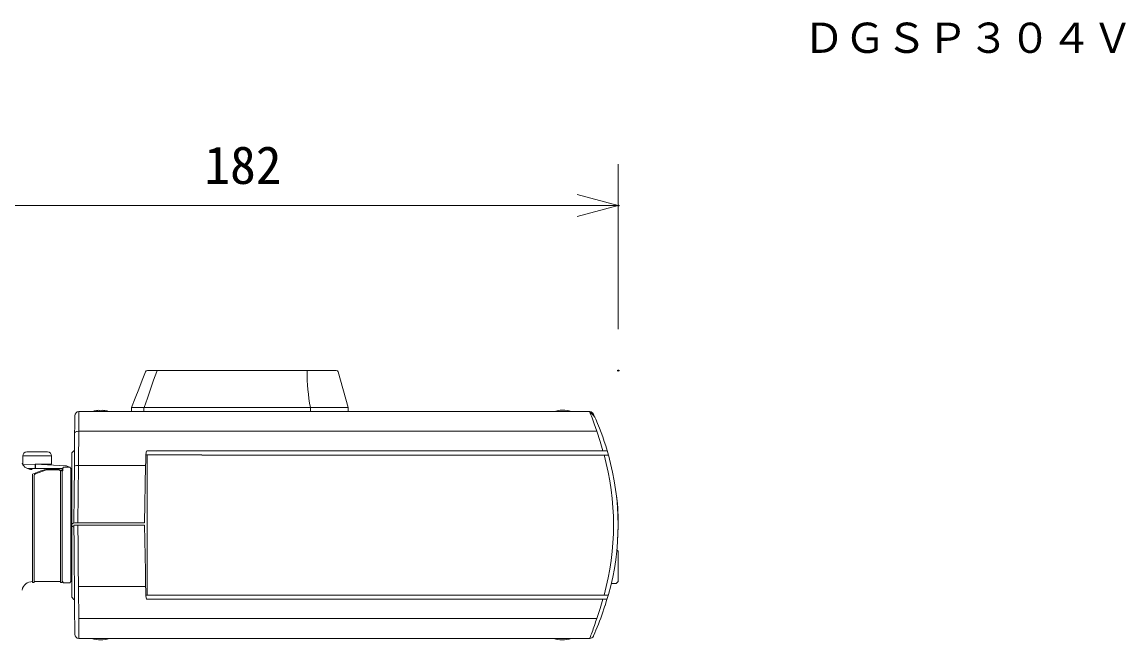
# Model space of a CAD drawing. Units: millimetres, scale not verified. Extents: x -63 to 62, y -56 to 57.
# Drawn here: x 6.1 to 59.6, y 18.6 to 48.6 of the extents above; entities that cross this region are included whole.
import ezdxf
from ezdxf.enums import TextEntityAlignment as Align

# ---------------------------------------------------------------- set-up
doc = ezdxf.new("R2010")
doc.units = ezdxf.units.MM
doc.header["$LTSCALE"] = 0.1
doc.header["$PDMODE"] = 32
doc.header["$PDSIZE"] = 0.05
for name, color, linetype, lineweight in [('0-0_0', 7, 'Continuous', 9), ('0-5_GAIKEI', 1, 'Continuous', 18), ('0-6_SUNPO', 7, 'Continuous', 9)]:
    doc.layers.add(name, color=color, linetype=linetype, lineweight=lineweight)
doc.layers.add('0-3_TOUROKU', color=7, linetype='Continuous')
doc.layers.add('0-4_DEFPOINTS', color=7, linetype='Continuous')
doc.styles.add('ＭＳ ゴシック', font='')
doc.styles.get('ＭＳ ゴシック').set_extended_font_data('MS Gothic')

# ---------------------------------------------------------------- blocks, each defined once
blk = doc.blocks.new('_OPEN30')
at = {"layer": '0-0_0'}
blk.add_line((0, 0), (-1, 0), dxfattribs=at)
blk.add_lwpolyline([(-1, 0.26795), (0, 0), (-1, -0.26795)], dxfattribs=at)
blk = doc.blocks.new('D6')
at = {"layer": '0-4_DEFPOINTS'}
for p in [(42.4514, 26.3536), (6.0514, 18.3536), (42.4514, 18.3536)]:
    blk.add_point(p, dxfattribs=at)
at = {"layer": '0-6_SUNPO'}
for p, q in [((6.0514, 20.3536), (6.0514, 28.3536)), ((42.4514, 20.3536), (42.4514, 28.3536)), ((8.0514, 26.3536), (40.4514, 26.3536))]:
    blk.add_line(p, q, dxfattribs=at)
at = {"layer": '0-6_SUNPO', "xscale": 2, "yscale": 2, "rotation": 180}
blk.add_blockref('_OPEN30', (6.0514, 26.3536), dxfattribs=at)
at = {"layer": '0-6_SUNPO', "xscale": 2, "yscale": 2}
blk.add_blockref('_OPEN30', (42.4514, 26.3536), dxfattribs=at)
at = {"layer": '0-6_SUNPO', "style": 'ＭＳ ゴシック'}
blk.add_text('182', height=1.833, dxfattribs=at).set_placement((22.3764, 26.8536), align=Align.BOTTOM_LEFT)

msp = doc.modelspace()

# ---------------------------------------------------------------- linework, layer by layer
at = {"layer": '0-5_GAIKEI', "color": 7}
for p, q in [((21.3181, 31.672), (12.1625, 31.672)), ((21.8941, 29.872), (21.4145, 31.5988)), ((8.8395, 29.672), (33.6086, 29.672)), ((21.8941, 29.672), (21.8941, 29.872)), ((33.9014, 29.302), (33.9022, 29.3001)), ((8.5941, 27.7755), (8.4941, 27.672)), ((8.4941, 24.172), (8.4941, 27.672)), ((8.6247, 27.7766), (8.5941, 27.7755)), ((6.1216, 27.091), (6.7141, 27.122)), ((8.1946, 27.0455), (6.7341, 27.122)), ((8.4541, 26.912), (8.3941, 26.972)), ((8.4941, 20.672), (8.4941, 24.172)), ((6.6731, 21.432), (7.9541, 21.432)), ((8.021, 21.4431), (8.0921, 21.372)), ((8.3941, 21.372), (8.4551, 21.433)), ((6.5941, 21.392), (6.6741, 21.392)), ((7.9541, 21.392), (8.021, 21.392)), ((8.0921, 21.372), (8.3941, 21.372)), ((8.4941, 20.672), (8.5941, 20.5685)), ((8.5941, 20.5685), (8.6256, 20.5674)), ((33.6075, 18.672), (8.8404, 18.672))]:
    msp.add_line(p, q, dxfattribs=at)
at = {"layer": '0-5_GAIKEI'}
for p, q in [((12.6109, 31.672), (12.6109, 31.6173)), ((19.9021, 31.672), (19.9021, 31.6173)), ((8.8395, 29.672), (8.8393, 29.6425)), ((9.6241, 29.7147), (9.6241, 29.7134)), ((9.8341, 29.7334), (9.8341, 29.7134)), ((9.9541, 29.7134), (9.9541, 29.7334)), ((10.1641, 29.7134), (10.1641, 29.7147)), ((20.0683, 29.872), (11.3941, 29.872)), ((12, 29.872), (11.9941, 29.8719)), ((11.9941, 29.8719), (11.9941, 29.672)), ((20.069, 29.872), (20.0683, 29.872)), ((20.069, 29.672), (20.069, 29.872)), ((20.7059, 29.8722), (20.7113, 29.872)), ((21.8941, 29.872), (20.7113, 29.872)), ((6.1141, 27.522), (6.1141, 27.122)), ((7.5141, 27.522), (6.1141, 27.522)), ((7.3141, 27.722), (6.3141, 27.722)), ((7.5141, 27.122), (7.5141, 27.522)), ((14.7954, 27.5704), (12.0837, 27.5704)), ((12.1472, 27.772), (34.4611, 27.772)), ((14.7976, 27.5682), (14.7954, 27.5704)), ((14.7976, 27.5682), (14.7976, 27.572)), ((34.5204, 27.5682), (14.7976, 27.5682)), ((8.0245, 26.912), (6.3584, 26.912)), ((6.7341, 26.922), (6.7141, 26.922)), ((6.7327, 26.651), (7.2155, 26.8326)), ((7.5141, 27.122), (6.7341, 27.122)), ((7.357, 26.8491), (7.7541, 26.8491)), ((7.3641, 27.089), (7.3641, 27.122)), ((7.9541, 26.7881), (7.9541, 21.392)), ((8.0341, 26.802), (8.0245, 26.912)), ((8.0521, 26.802), (8.0341, 26.802)), ((8.0921, 26.972), (8.0521, 26.932)), ((8.0521, 26.802), (8.0521, 26.932)), ((8.3941, 26.972), (8.0921, 26.972)), ((8.4541, 21.432), (8.4541, 26.912)), ((8.8181, 27.0624), (12.0748, 27.0624)), ((6.5941, 21.392), (6.5941, 26.6391)), ((6.6741, 21.392), (6.6741, 26.5815)), ((8.021, 26.7503), (8.021, 21.392)), ((8.4941, 26.6063), (8.4531, 26.6063)), ((8.5941, 24.2703), (8.592, 24.2703)), ((8.5941, 24.2703), (8.5941, 24.2703)), ((8.7941, 24.172), (8.5941, 24.172)), ((8.7941, 24.272), (12.0261, 24.272)), ((8.592, 24.0737), (8.5941, 24.0738)), ((34.996, 22.902), (34.9222, 22.9758)), ((34.996, 22.902), (34.996, 21.442)), ((8.4531, 21.7377), (8.4941, 21.7377)), ((12.0835, 20.772), (34.5125, 20.772)), ((14.7951, 20.7734), (14.7973, 20.7755)), ((14.7973, 20.7755), (14.7973, 20.772)), ((33.9115, 19.068), (33.9107, 19.0662))]:
    msp.add_line(p, q, dxfattribs=at)
at = {"layer": '0-5_GAIKEI', "color": 7}
for points in [[(11.3947, 29.8735), (11.5696, 30.3233), (11.7412, 30.7645), (11.9082, 31.1938), (12.0693, 31.6083)], [(8.6395, 29.4738), (8.639, 29.4155), (8.6375, 29.2445), (8.6351, 28.9718), (8.632, 28.6151)], [(11.3941, 29.672), (11.3941, 29.872), (11.3943, 29.8724), (11.3947, 29.8735)], [(8.6182, 27.0258), (8.623, 27.5788), (8.6276, 28.1113), (8.632, 28.6151)], [(8.5941, 24.2703), (8.6062, 25.6544), (8.6182, 27.0258)], [(8.6197, 21.2389), (8.6112, 22.2098), (8.6027, 23.1875), (8.5941, 24.172)], [(8.6328, 19.7439), (8.6286, 20.2192), (8.6243, 20.7198), (8.6197, 21.2389)], [(34.3545, 20.2645), (34.429, 20.51), (34.5231, 20.8053)], [(8.6404, 18.8703), (8.6399, 18.9296), (8.6384, 19.1038), (8.6359, 19.3813), (8.6328, 19.7439)], [(33.9115, 19.068), (33.8602, 18.9487), (33.7979, 18.8078), (33.7898, 18.7898)]]:
    msp.add_lwpolyline(points, dxfattribs=at)
at = {"layer": '0-5_GAIKEI'}
for points in [[(12.6109, 31.6173), (12.4644, 31.1988), (12.3132, 30.7667), (12.1581, 30.3235), (12, 29.872)], [(8.8393, 29.6425), (8.839, 29.6163), (8.8385, 29.5441), (8.8376, 29.4409), (8.8366, 29.306), (8.8353, 29.1397), (8.8338, 28.943), (8.832, 28.7179)], [(33.956, 28.7179), (33.8319, 29.0837), (33.7278, 29.3755)], [(8.632, 28.6151), (8.6463, 28.6533), (8.6649, 28.6719), (8.6909, 28.6883), (8.7228, 28.7016), (8.7586, 28.7111), (8.832, 28.7179), (33.956, 28.7179)], [(8.832, 28.7179), (8.8281, 28.2481), (8.8235, 27.6963), (8.8181, 27.0624)], [(34.2521, 27.772), (34.1184, 28.2267), (33.956, 28.7179)], [(12.0748, 27.0624), (12.0779, 27.2368), (12.0809, 27.4097), (12.0839, 27.5809)], [(12.0839, 27.5809), (12.097, 27.6949), (12.1054, 27.7231), (12.1188, 27.7511), (12.1265, 27.7611), (12.1365, 27.7692), (12.1434, 27.7716), (12.1472, 27.772)], [(12.1541, 27.5704), (12.1541, 27.5518), (12.1541, 27.544), (12.1541, 27.5346), (12.1541, 27.524)], [(12.1541, 27.524), (12.1541, 26.71), (12.1541, 25.8754), (12.1541, 25.0271), (12.1541, 24.172), (12.1541, 23.3161), (12.1541, 22.4675), (12.1541, 21.6329), (12.1541, 20.772)], [(6.7141, 26.922), (6.7141, 26.9375), (6.7141, 27.0345), (6.7141, 27.0993), (6.7141, 27.122)], [(6.7341, 27.122), (6.7341, 27.0993), (6.7341, 27.0345), (6.7341, 26.9377), (6.7341, 26.922)], [(7.241, 26.8695), (7.7584, 26.8695), (7.8186, 26.8669), (7.877, 26.8589), (7.9211, 26.8476), (7.959, 26.8322), (8.0056, 26.7951), (8.021, 26.7503)], [(7.7541, 26.8491), (7.8016, 26.8475), (7.8463, 26.8429), (7.882, 26.8362), (7.9117, 26.8273), (7.9445, 26.8082), (7.9541, 26.7881)], [(8.3194, 26.972), (8.3248, 26.9779), (8.3292, 26.9834)], [(8.8181, 27.0624), (8.8061, 25.6737), (8.7941, 24.272)], [(12.0261, 24.272), (12.0424, 25.2074), (12.0587, 26.1386), (12.0748, 27.0624)], [(6.6741, 26.5815), (6.6891, 26.6198), (6.7327, 26.651)], [(12.076, 21.2), (12.0631, 21.9363), (12.0502, 22.6782), (12.0372, 23.424), (12.0241, 24.172), (8.7941, 24.172)], [(8.8197, 21.2), (8.8112, 22.1831), (8.8026, 23.1751), (8.7941, 24.172)], [(34.996, 24.172), (34.9784, 23.6758), (34.9638, 23.5142)], [(34.9959, 24.2773), (34.996, 24.272), (34.9967, 24.232)], [(34.6586, 21.342), (34.896, 21.342), (34.996, 21.442)], [(12.076, 21.2), (8.8197, 21.2), (8.8247, 20.6084), (8.829, 20.0893), (8.8328, 19.6427)], [(34.4488, 20.572), (12.147, 20.572), (12.1398, 20.5733), (12.1318, 20.5778), (12.1211, 20.5894), (12.102, 20.6312), (12.0836, 20.767), (12.0811, 20.9102), (12.0785, 21.0546), (12.076, 21.2)], [(12.1541, 20.8194), (12.1541, 20.8088), (12.1541, 20.7995), (12.1541, 20.7917), (12.1541, 20.7859)], [(33.954, 19.6427), (34.111, 20.1254), (34.2409, 20.572)], [(34.3511, 20.2537), (34.352, 20.2565), (34.3529, 20.2594), (34.3545, 20.2645)], [(33.954, 19.6427), (8.8328, 19.6427), (8.8345, 19.4136), (8.8361, 19.2135), (8.8374, 19.0442), (8.8385, 18.907), (8.8393, 18.8019), (8.8399, 18.7286), (8.8401, 18.7021)], [(33.6075, 18.672), (33.6154, 18.6914), (33.6157, 18.6922)]]:
    msp.add_lwpolyline(points, dxfattribs=at)
at = {"layer": '0-5_GAIKEI', "color": 7}
for centre, radius, start, end in [((12.1625, 31.572), 0.1, 90, 158.74949), ((21.3181, 31.572), 0.1, 15.52411, 90), ((8.8395, 29.472), 0.2, 89.99999, 179.50002), ((33.6086, 29.472), 0.2, 358.56285, 90.00145), ((33.2452, 29.0412), 0.7062, 21.66958, 57.70251), ((21.4262, 23.8708), 13.6062, 15.76788, 23.51762), ((22.5393, 24.172), 12.4477, 344.30793, 15.84973), ((6.5454, 27.3774), 0.5076, 204.51783, 273.44814), ((8.1841, 26.8457), 0.2, 43.50007, 86.99996), ((6.5759, 20.932), 0.5, 87.9106, 170), ((21.3201, 24.4107), 13.6781, 337.00805, 342.30694), ((8.8404, 18.872), 0.2, 180.50004, 270.00006), ((33.6075, 18.872), 0.2, 269.9993, 335.73681)]:
    msp.add_arc(centre, radius, start, end, dxfattribs=at)
at = {"layer": '0-5_GAIKEI'}
for centre, radius, start, end in [((28.9518, 31.5989), 9.0498, 179.88321, 191.00055), ((9.8941, 28.3921), 1.3499, 101.53803, 108.53252), ((9.8941, 28.3921), 1.3485, 95.95895, 101.54961), ((9.7941, 29.5147), 0.2223, 79.63341, 100.36659), ((9.8941, 28.3921), 1.3226, 87.39987, 92.60013), ((9.9941, 29.5709), 0.1673, 76.17031, 103.82969), ((9.8941, 28.3921), 1.3485, 78.45039, 84.04105), ((9.8941, 28.3921), 1.3499, 71.46748, 78.46197), ((20.3909, 16.5169), 13.359, 88.64889, 91.38048), ((32.296, 28.3921), 1.3499, 90.0943, 108.53252), ((32.296, 28.3921), 1.3499, 71.46748, 90.0943), ((20.2981, 24.1496), 14.4106, 21.26252, 22.53296), ((6.3141, 27.522), 0.2, 90, 180), ((7.3141, 27.522), 0.2, 0, 90), ((21.9015, 24.1709), 12.8648, 344.6804, 15.32803), ((8.0385, 23.6079), 3.3577, 103.74008, 115.47828), ((7.3498, 26.293), 0.5561, 89.26065, 103.96969), ((8.7676, 26.774), 0.2928, 80.06052, 120.68549), ((24.6368, 24.2372), 10.3592, 0.22191, 8.27346), ((8.5917, 24.1713), 0.0976, 179.60448, 270.14588), ((8.592, 24.1725), 0.0978, 89.97934, 180.2703), ((8.7191, 21.4041), 2.8689, 88.50137, 92.49652), ((11.3896, 26.9494), 23.718, 340.35448, 342.05729), ((18.8211, 24.6682), 15.956, 338.00463, 339.09743), ((9.8941, 19.9519), 1.3499, 251.46748, 269.82672), ((9.8941, 19.9519), 1.3499, 269.82672, 288.53252), ((32.296, 19.9519), 1.3499, 251.46748, 268.66569), ((32.296, 19.9519), 1.3499, 268.66569, 288.53252)]:
    msp.add_arc(centre, radius, start, end, dxfattribs=at)

# ---------------------------------------------------------------- block references
at = {"layer": '0-6_SUNPO'}
msp.add_blockref('D6', (-7.4533, 13.3101), dxfattribs=at)

# ---------------------------------------------------------------- texts
at = {"layer": '0-3_TOUROKU', "style": 'ＭＳ ゴシック'}
msp.add_text('ＤＧＳＰ３０４Ｖ', height=1.466, dxfattribs=at).set_placement((43.9665, 46.628), align=Align.BOTTOM_LEFT)

doc.saveas('drawing.dxf')
